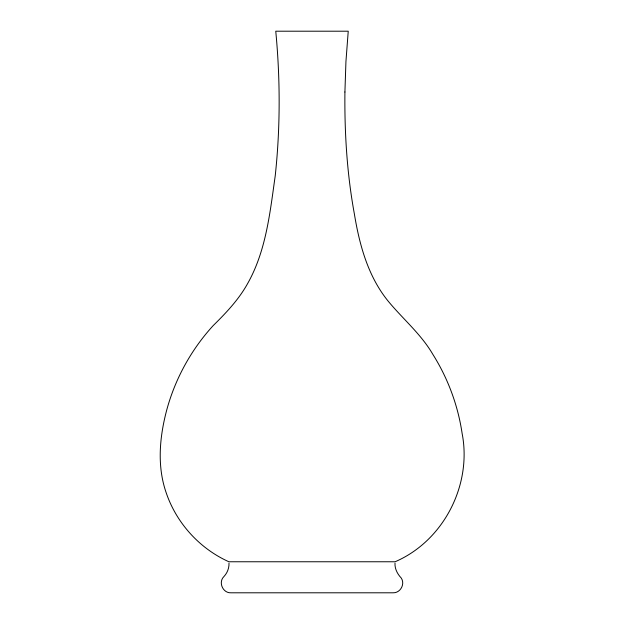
<?xml version="1.0" encoding="UTF-8"?>
<svg xmlns="http://www.w3.org/2000/svg" width="624" height="624" viewBox="0 0 624 624"><rect width="100%" height="100%" fill="white"/><g stroke="black" fill="none" stroke-linecap="round" stroke-linejoin="round"><path stroke-width="0.94" d="M395 563.098C394.649 568.753 397.433 574.01 401.224 578.019C405.366 584.017 400.39 593.081 393.104 592.8L230.896 592.8C222.784 593.167 218.065 582.176 223.93 576.553C227.331 572.98 229.203 568.027 229 563.098M344.916 92.009C344.479 132.787 346.983 173.698 354.354 213.845C359.44 244.803 367.965 276.268 388.112 301.08C402.886 319.012 421.091 334.105 432.892 354.44C447.962 378.401 457.977 405.475 462.127 433.477C472.15 485.059 443.555 540.899 395.101 561.764L228.899 561.764C199.664 548.652 176.475 523.13 166.202 492.788C156.842 465.941 159.588 436.738 166.803 409.742C175.305 378.526 191.342 349.448 213.197 325.588C226.169 312.819 238.867 299.45 247.72 283.39C266.183 250.661 270.02 212.386 275.223 175.835C280.387 127.819 280.332 79.271 275.761 31.2L348.239 31.2L345.938 61.573L344.916 92.009"/></g></svg>
